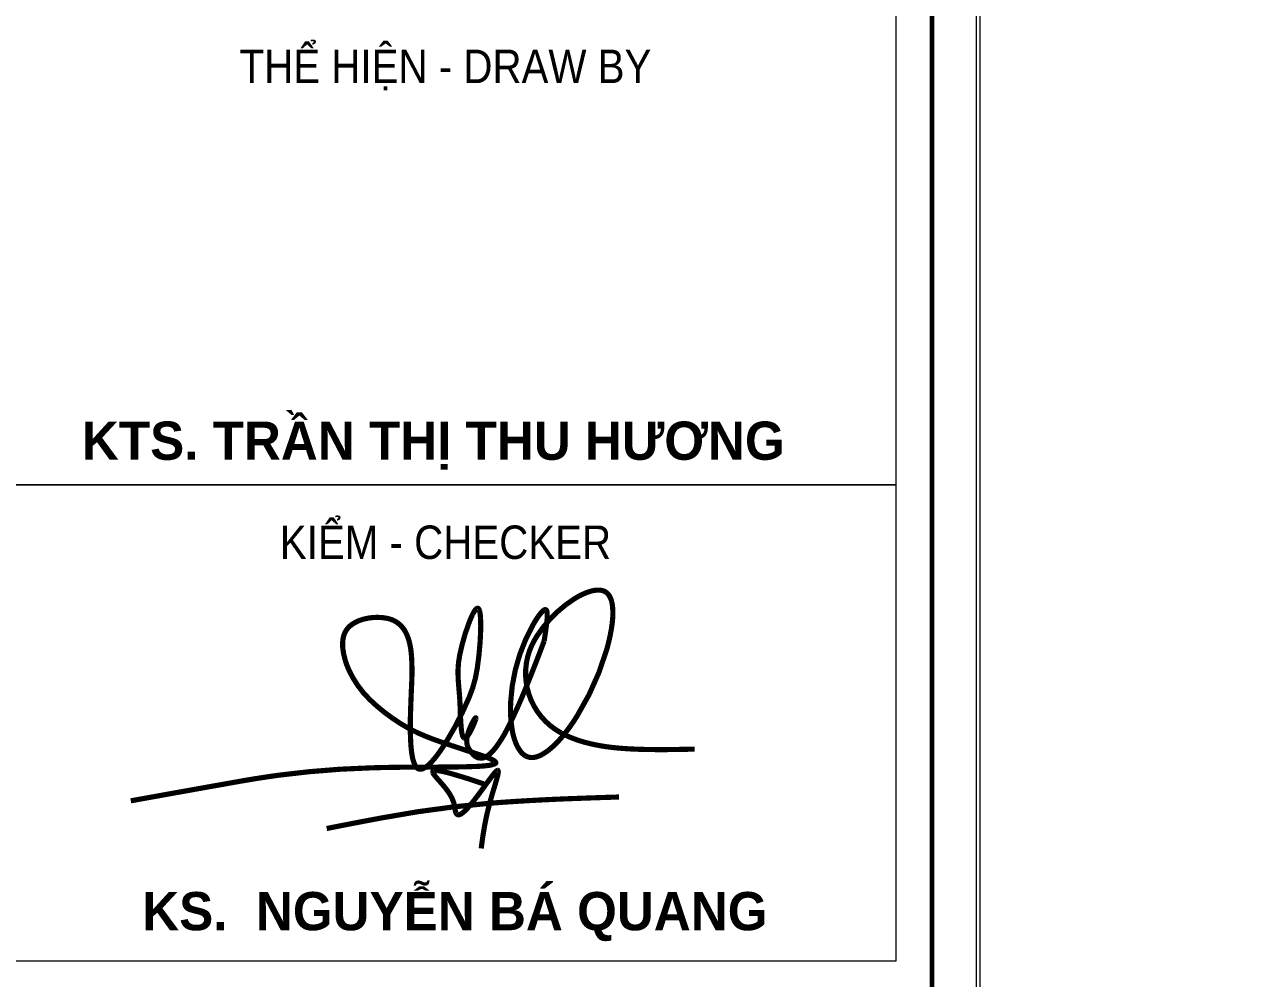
# Model space of a CAD drawing. Extents: x -192823 to 24985, y 78808 to 102574.
# Drawn here: x -117570 to -114553, y 89239 to 91611 of the extents above; entities that cross this region are included whole.
import ezdxf
from ezdxf.enums import TextEntityAlignment as Align

# ---------------------------------------------------------------- set-up
doc = ezdxf.new("R2010")
doc.units = 0
doc.header["$LTSCALE"] = 5
doc.header["$MEASUREMENT"] = 0
doc.layers.get('0').update_dxf_attribs({"linetype": 'CONTINUOUS', "lineweight": 25})
doc.layers.get('DEFPOINTS').update_dxf_attribs({"linetype": 'CONTINUOUS', "lineweight": 9})
for name, color, linetype, lineweight in [('Khungten_LCDI', 7, 'CONTINUOUS', 25), ('LC ISO', 153, 'CONTINUOUS', 13), ('LC Net dam 1', 30, 'CONTINUOUS', 30), ('LC Net thay', 7, 'CONTINUOUS', 25), ('LC Text1', 3, 'CONTINUOUS', 20)]:
    doc.layers.add(name, color=color, linetype=linetype, lineweight=lineweight)
doc.styles.add('Khungten', font='', dxfattribs={"width": 0.9, "height": 5000})
doc.styles.add('Title', font='', dxfattribs={"width": 0.8})
doc.styles.add('VNAVANTH', font='', dxfattribs={"width": 0.6})
doc.styles.get('Khungten').set_extended_font_data('.VnAvantH')
doc.styles.get('Title').set_extended_font_data('.VnBlackH')
doc.styles.get('VNAVANTH').set_extended_font_data('.VnAvantH', bold=True)

# ---------------------------------------------------------------- blocks, each defined once
blk = doc.blocks.new('ha tang Nui Beo')
at = {"layer": 'DEFPOINTS', "lineweight": 0}
blk.add_lwpolyline([(-1200, -14850), (-1200, 14850), (40800, 14850), (40800, -14850)], close=True, dxfattribs=at)
at = {"color": 7, "style": 'Khungten', "width": 0.8}
for tag, p in [('REVISION', (39498.8, -10746.3)), ('NGAYHT', (39546.1, -11609.4))]:
    blk.add_attdef(tag, text='', height=200, dxfattribs=at).set_placement(p, align=Align.CENTER)
at = {"layer": 'LC Text1', "style": 'Title', "width": 1.485915}
for tag, p, p2 in [('TENBANVE1', (36912.7, -8885.8), (40339.1, -8885.8)), ('TENBANVE2', (36912.7, -9562.5), (40339.1, -9562.5))]:
    blk.add_attdef(tag, text='', height=250, dxfattribs=at).set_placement(p, p2, align=Align.FIT)
at = {"layer": 'LC Text1', "style": 'Title', "width": 0.7}
blk.add_attdef('SOBANVE', text='', height=250, dxfattribs=at).set_placement((39562, -13896.2), align=Align.CENTER)
blk = doc.blocks.new('NGUYEN BA QUANG')
at = {"layer": 'LC ISO', "const_width": 54}
for points in [[(906, 1114, 0.006821), (929, 1272, 0.011774), (937, 1340, 0.026266), (938, 1394, 0.052103), (935, 1423, 0.076783), (930, 1436, 0.163971), (923, 1442, 0.170042), (914, 1442, 0.080479), (902, 1436, 0.05585), (881, 1417, 0.031056), (847, 1375, 0.025203), (791, 1286, 0.116129), (556, 476, 0.061974), (575, 166, 0.045365), (610, 47, 0.070676), (660, -41, 0.091415), (710, -86, 0.146905), (783, -104, 0.068448), (833, -95, 0.049636), (885, -72, 0.053986), (978, -6, 0.029209), (1056, 69, 0.021304), (1134, 162, 0.025491), (1250, 329, 0.068873), (1561, 1027, 0.01773), (1596, 1171, 0.037697), (1624, 1368, 0.029037), (1623, 1453, 0.04288), (1613, 1525, 0.066726), (1590, 1583, 0.100495), (1556, 1623, 0.111871), (1508, 1644, 0.054631), (1469, 1647, 0.041179), (1426, 1643, 0.04561), (1355, 1623, 0.04967), (1225, 1558, 0.109429), (829, 1164, 0.05047), (753, 1012, 0.368126), (1079, 156, 0.040655), (1223, 90, 0.031441), (1383, 42, 0.023503), (1557, 9, 0.017084), (1742, -10, 0.011936), (1936, -19, 0.009133), (2206, -21, 0.002915), (2480, -16)], [(-3416, -557, -0.001023), (-2231, -345, -0.008385), (-1869, -289, -0.026114), (-905, -212, -0.007166), (-491, -205, 0.001773), (-49, -203, 0.009736), (200, -197, 0.025773), (331, -186, 0.054465), (383, -173, 0.09183), (397, -166, 0.386262), (399, -152, 0.129793), (379, -135, 0.036801), (321, -108, 0.016128), (184, -59, -0.006736), (-183, 62, -0.023924), (-416, 154, -0.046785), (-684, 310, -0.041509), (-918, 503, -0.092678), (-1136, 813, -0.077778), (-1199, 1035, -0.070106), (-1196, 1141, -0.201572), (-1106, 1286, -0.091887), (-982, 1343, -0.118851), (-732, 1351, -0.227561), (-543, 1208, -0.055716), (-508, 1121, -0.035741), (-487, 1019, -0.022757), (-478, 904, -0.018678), (-477, 714, 0.005361), (-493, 294, 0.022501), (-487, 25, 0.024956), (-474, -85, 0.051878), (-451, -169, 0.084004), (-427, -209, 0.302699), (-372, -224, 0.091028), (-331, -204, 0.045769), (-285, -164, 0.031407), (-218, -87, 0.026473), (-114, 66, 0.038878), (124, 530, 0.063388), (207, 831, 0.030377), (243, 1236, 0.019395), (241, 1350, 0.050857), (231, 1429, 0.089259), (221, 1451, 0.446193), (202, 1454, 0.08967), (185, 1438, 0.048315), (156, 1388, 0.024568), (114, 1288, 0.037087), (24, 971, 0.06811), (7, 722, 0.007404), (19, 571, -0.009821), (27, 442, 0.013775), (38, 214, 0.023991), (46, 154, 0.068642), (58, 113, 0.168495), (71, 99, 0.190472), (82, 99, 0.135753), (102, 116, 0.042547), (133, 165, 0.037247), (185, 280, 0.083462), (192, 310, 0.752396), (189, 311, 0.077103), (170, 286, 0.067778), (106, 135, 0.079642), (97, 52, 0.07615), (107, 12, 0.090818), (168, -77, 0.162992), (233, -111, 0.134535), (287, -101, 0.046135), (315, -85, 0.0589), (372, -33, 0.033446), (431, 44, 0.020493), (492, 142, 0.018931), (584, 325, 0.012315), (712, 617, 0.006262), (906, 1114)], [(274, -380, 0.002584), (99, -322, 0.004829), (-9, -289, 0.009549), (-104, -262, 0.02019), (-180, -245, 0.020391), (-210, -242, 0.037792), (-233, -241, 0.083891), (-249, -244, 0.129866), (-256, -250, 0.170647), (-258, -257, 0.074142), (-257, -264, 0.04333), (-253, -271, 0.038982), (-240, -290, 0.018381), (-209, -327, -0.006145), (-155, -388, -0.017161), (-112, -442, -0.029179), (-72, -502, -0.056277), (-39, -577, -0.025416), (-31, -610, -0.003247), (-24, -652, 0.033316), (-18, -677, 0.055631), (-12, -689, 0.087521), (-5, -698, 0.15828), (8, -703, 0.07777), (18, -702, 0.051495), (30, -698, 0.04838), (50, -685, 0.02792), (72, -667, 0.021215), (104, -635, 0.012757), (138, -596, 0.011354), (192, -528, 0.005945), (265, -430, -0.007904), (360, -301, -0.011483), (384, -270, -0.027823), (404, -249, -0.066961), (415, -240, -0.123545), (420, -238, -0.248584), (424, -240, -0.12084), (426, -246, -0.064597), (426, -260, -0.027008), (421, -289, -0.011306), (411, -326, -0.007085), (384, -419, 0.007773), (340, -569, 0.03162), (266, -923, 0.004795), (248, -1055)], [(-1368, -847, -0.004051), (-800, -737, -0.026384), (342, -582, -0.006339), (726, -556, -0.004215), (1111, -537, -0.002629), (1689, -517)]]:
    blk.add_lwpolyline(points, format="xyb", dxfattribs=at)
blk = doc.blocks.new('lcdi dien')
at = {"layer": 'DEFPOINTS', "lineweight": 0}
blk.add_lwpolyline([(-1200, -14850), (-1200, 14850), (40800, 14850), (40800, -14850)], close=True, dxfattribs=at)
at = {"layer": 'Khungten_LCDI', "color": 5, "lineweight": 25}
blk.add_line((40600, -14650), (40600, 14650), dxfattribs=at)
at = {"layer": 'Khungten_LCDI', "color": 5, "lineweight": 60}
blk.add_lwpolyline([(0, -14650), (0, 14650), (40600, 14650), (40600, -14650)], close=True, dxfattribs=at)
at = {"layer": 'Khungten_LCDI', "color": 9, "lineweight": 15}
for points in [[(36750, -5526.4), (40450, -5526.4), (40450, -3535.5), (36750, -3535.5)], [(36750, -7517.3), (40450, -7517.3), (40450, -5526.4), (36750, -5526.4)]]:
    blk.add_lwpolyline(points, close=True, dxfattribs=at)
at = {"layer": 'LC Net dam 1', "xscale": 0.4, "yscale": 0.4, "zscale": 0.4}
blk.add_blockref('NGUYEN BA QUANG', (38615.8, -6625.3), dxfattribs=at)
at = {"color": 7, "style": 'Khungten', "width": 0.9}
for s, p in [('thÓ hiÖn - draw by', (38565.6, -3845.4)), ('kiÓm - checker', (38565.6, -5836.3))]:
    blk.add_text(s, height=140, dxfattribs=at).set_placement(p, align=Align.CENTER)
at = {"color": 7, "style": 'VNAVANTH'}
for s, p in [('kts. trÇn thÞ thu h\xad¬ng', (38514.7, -5421.4)), ('ks.  NGUYÔN B¸ QUANG', (38604.8, -7389.6))]:
    blk.add_text(s, height=160, dxfattribs=at).set_placement(p, align=Align.CENTER)
at = {"color": 7, "style": 'Khungten', "width": 0.8}
for tag, p in [('REVISION', (39498.8, -10746.3)), ('NGAYHT', (39546.1, -11609.4))]:
    blk.add_attdef(tag, text='', height=200, dxfattribs=at).set_placement(p, align=Align.CENTER)
at = {"layer": 'LC Text1', "style": 'Title', "width": 1.485915}
for tag, p, p2 in [('TENBANVE1', (36912.7, -8885.8), (40339.1, -8885.8)), ('TENBANVE2', (36912.7, -9562.5), (40339.1, -9562.5))]:
    blk.add_attdef(tag, text='', height=250, dxfattribs=at).set_placement(p, p2, align=Align.FIT)
at = {"layer": 'LC Text1', "style": 'Title', "width": 0.7}
blk.add_attdef('SOBANVE', text='', height=250, dxfattribs=at).set_placement((39562, -13896.2), align=Align.CENTER)

msp = doc.modelspace()

# ---------------------------------------------------------------- block references
at = {"layer": 'LC Net thay'}
for name, p, xscale, yscale, zscale in [('lcdi dien', (-139431.2, 93749.1), 0.594, 0.594, 0.594), ('ha tang Nui Beo', (-114490.9, 93748.2), 0.5939393785367624, 0.5939393785367624, 0.5939393785367624)]:
    msp.add_blockref(name, p, dxfattribs=dict(at, xscale=xscale, yscale=yscale, zscale=zscale))

doc.saveas('drawing.dxf')
